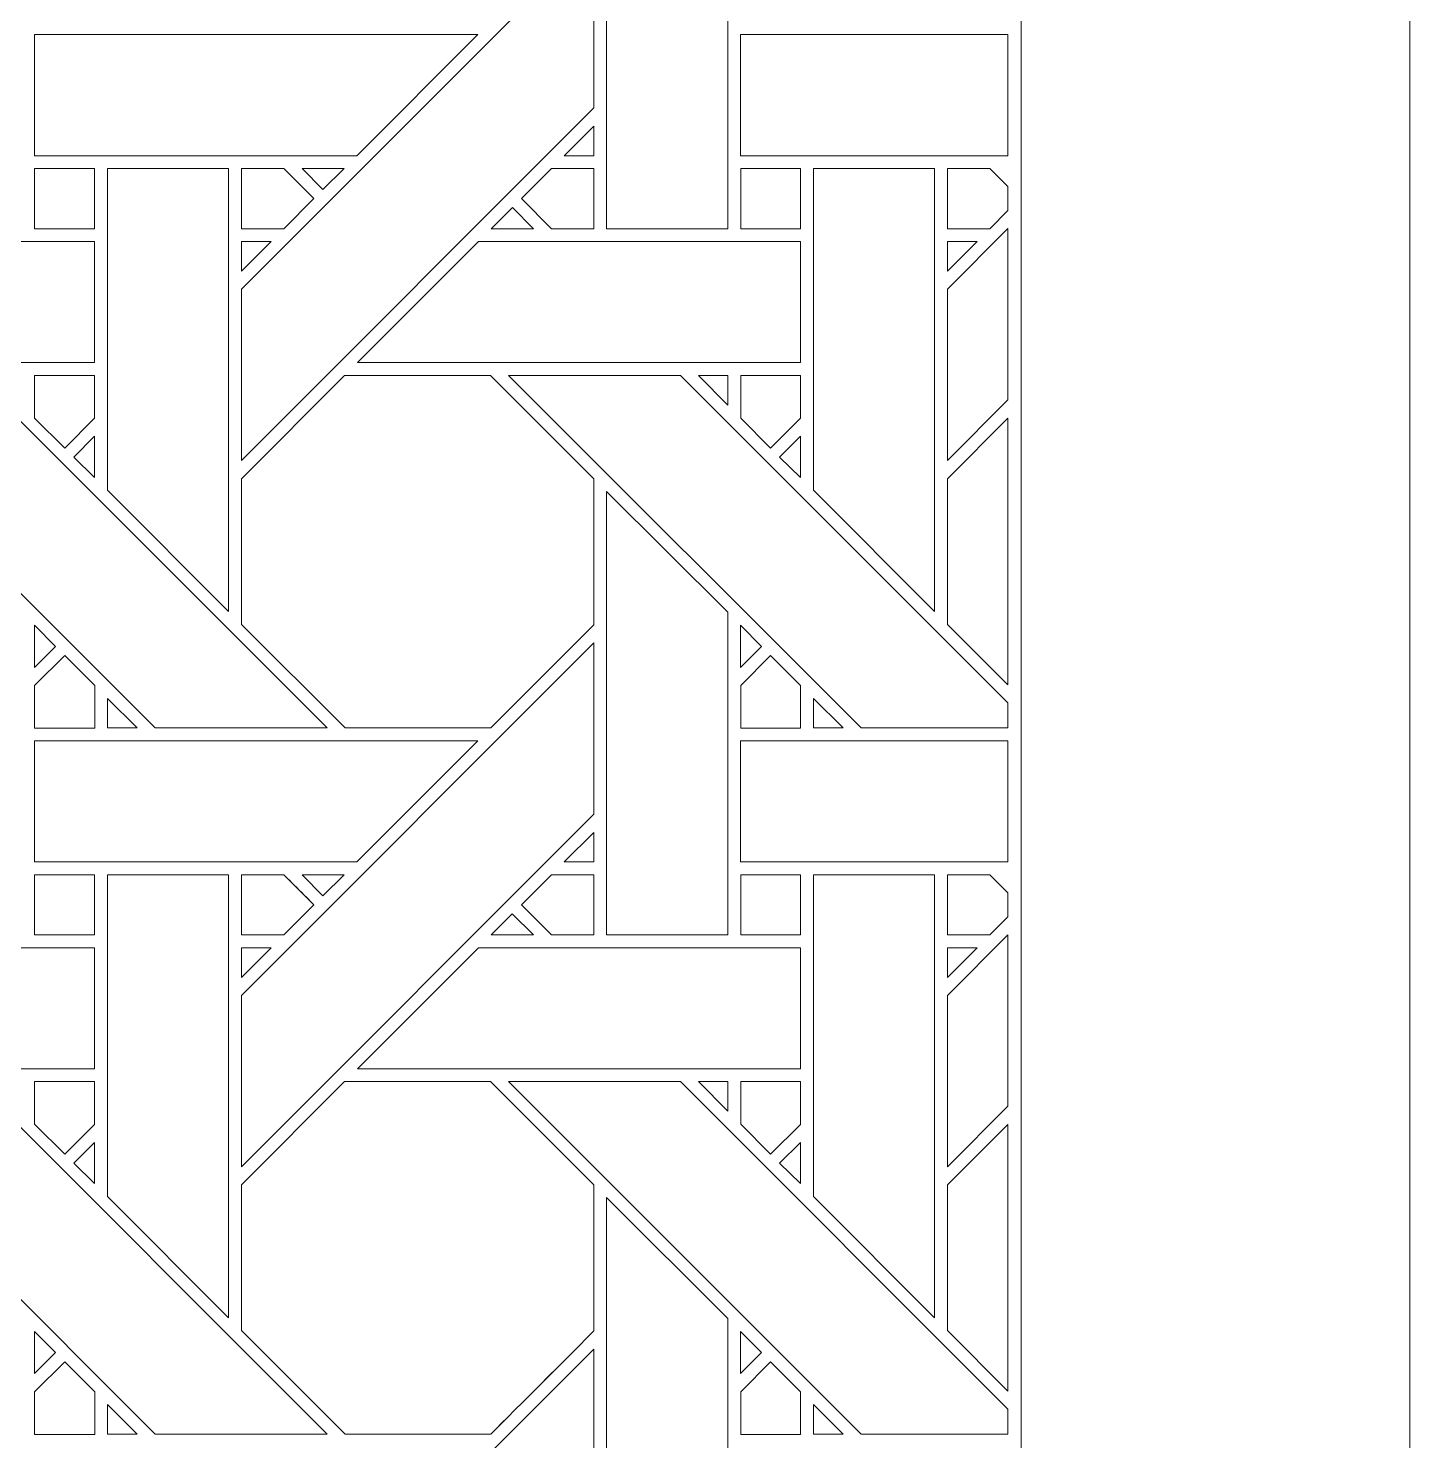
# Model space of a CAD drawing. Header units: inches. Extents: x 4.9 to 19.9, y 3.1 to 15.1.
# Drawn here: x 18.026 to 19.883, y 10.272 to 12.17 of the extents above; entities that cross this region are included whole.
import ezdxf

# ---------------------------------------------------------------- set-up
doc = ezdxf.new("R2010")
doc.units = ezdxf.units.IN
doc.header["$MEASUREMENT"] = 0
doc.layers.add('Design', color=7, linetype='Continuous', lineweight=0)

msp = doc.modelspace()

# ---------------------------------------------------------------- linework, layer by layer
at = {"layer": 'Design'}
for points, knots in [([(4.8829, 15.0948), (4.8829, 15.0948), (4.8829, 3.0948), (4.8829, 3.0948), (4.8829, 3.0948), (19.8829, 3.0948), (19.8829, 3.0948), (19.8829, 3.0948), (19.8829, 15.0948), (19.8829, 15.0948), (19.8829, 15.0948), (4.8829, 15.0948), (4.8829, 15.0948)], [0, 0, 0, 0, 1, 1, 1, 2, 2, 2, 3, 3, 3, 4, 4, 4, 4]), ([(5.4052, 14.5679), (5.4052, 14.5679), (5.4052, 3.6216), (5.4052, 3.6216), (5.4052, 3.6216), (19.3605, 3.6216), (19.3605, 3.6216), (19.3605, 3.6216), (19.3605, 14.5679), (19.3605, 14.5679), (19.3605, 14.5679), (5.4052, 14.5679), (5.4052, 14.5679)], [0, 0, 0, 0, 1, 1, 1, 2, 2, 2, 3, 3, 3, 4, 4, 4, 4]), ([(18.8036, 11.9006), (18.8036, 11.9006), (18.8036, 12.4964), (18.8036, 12.4964), (18.8036, 12.4964), (18.9663, 12.3343), (18.9663, 12.3343), (18.9663, 12.3343), (18.9663, 11.9006), (18.9663, 11.9006), (18.9663, 11.9006), (18.8036, 11.9006), (18.8036, 11.9006)], [0, 0, 0, 0, 1, 1, 1, 2, 2, 2, 3, 3, 3, 4, 4, 4, 4]), ([(18.7864, 12.0628), (18.7864, 12.0628), (18.3128, 11.5892), (18.3128, 11.5892), (18.3128, 11.5892), (18.3128, 11.8193), (18.3128, 11.8193), (18.3128, 11.8193), (18.7864, 12.2929), (18.7864, 12.2929), (18.7864, 12.2929), (18.7864, 12.0628), (18.7864, 12.0628)], [0, 0, 0, 0, 1, 1, 1, 2, 2, 2, 3, 3, 3, 4, 4, 4, 4]), ([(18.4679, 11.9986), (18.4679, 11.9986), (18.0349, 11.9986), (18.0349, 11.9986), (18.0349, 11.9986), (18.0349, 12.1613), (18.0349, 12.1613), (18.0349, 12.1613), (18.6306, 12.1613), (18.6306, 12.1613), (18.6306, 12.1613), (18.4679, 11.9986), (18.4679, 11.9986)], [0, 0, 0, 0, 1, 1, 1, 2, 2, 2, 3, 3, 3, 4, 4, 4, 4]), ([(18.9836, 11.9986), (18.9836, 11.9986), (18.9836, 12.1613), (18.9836, 12.1613), (18.9836, 12.1613), (19.3429, 12.1613), (19.3429, 12.1613), (19.3429, 12.1613), (19.3429, 11.9986), (19.3429, 11.9986), (19.3429, 11.9986), (18.9836, 11.9986), (18.9836, 11.9986)], [0, 0, 0, 0, 1, 1, 1, 2, 2, 2, 3, 3, 3, 4, 4, 4, 4]), ([(18.7864, 12.0384), (18.7864, 12.0384), (18.7864, 11.9987), (18.7864, 11.9987), (18.7864, 11.9987), (18.7467, 11.9987), (18.7467, 11.9987), (18.7467, 11.9987), (18.7864, 12.0384), (18.7864, 12.0384)], [0, 0, 0, 0, 1, 1, 1, 2, 2, 2, 3, 3, 3, 3]), ([(18.1152, 11.9006), (18.1152, 11.9006), (18.0349, 11.9006), (18.0349, 11.9006), (18.0349, 11.9006), (18.0349, 11.9814), (18.0349, 11.9814), (18.0349, 11.9814), (18.1152, 11.9814), (18.1152, 11.9814), (18.1152, 11.9814), (18.1152, 11.9006), (18.1152, 11.9006)], [0, 0, 0, 0, 1, 1, 1, 2, 2, 2, 3, 3, 3, 4, 4, 4, 4]), ([(18.0349, 11.9006), (18.0349, 11.9006), (18.0349, 11.9814), (18.0349, 11.9814), (18.0349, 11.9814), (18.1152, 11.9814), (18.1152, 11.9814), (18.1152, 11.9814), (18.1152, 11.9006), (18.1152, 11.9006), (18.1152, 11.9006), (18.0349, 11.9006), (18.0349, 11.9006)], [0, 0, 0, 0, 1, 1, 1, 2, 2, 2, 3, 3, 3, 4, 4, 4, 4]), ([(18.1327, 11.5492), (18.1327, 11.5492), (18.1327, 11.9814), (18.1327, 11.9814), (18.1327, 11.9814), (18.2956, 11.9814), (18.2956, 11.9814), (18.2956, 11.9814), (18.2956, 11.3863), (18.2956, 11.3863), (18.2956, 11.3863), (18.1327, 11.5492), (18.1327, 11.5492)], [0, 0, 0, 0, 1, 1, 1, 2, 2, 2, 3, 3, 3, 4, 4, 4, 4]), ([(18.3699, 11.9814), (18.375, 11.9763), (18.4058, 11.9455), (18.4102, 11.9411), (18.4102, 11.9411), (18.3698, 11.9006), (18.3698, 11.9006), (18.3698, 11.9006), (18.3128, 11.9006), (18.3128, 11.9006), (18.3128, 11.9006), (18.3128, 11.9814), (18.3128, 11.9814), (18.3128, 11.9814), (18.3699, 11.9814), (18.3699, 11.9814)], [0, 0, 0, 0, 1, 1, 1, 2, 2, 2, 3, 3, 3, 4, 4, 4, 5, 5, 5, 5]), ([(18.4102, 11.9411), (18.4102, 11.9411), (18.3698, 11.9006), (18.3698, 11.9006), (18.3698, 11.9006), (18.3128, 11.9006), (18.3128, 11.9006), (18.3128, 11.9006), (18.3128, 11.9814), (18.3128, 11.9814), (18.3128, 11.9814), (18.3699, 11.9814), (18.3699, 11.9814), (18.3752, 11.9761), (18.406, 11.9452), (18.4102, 11.9411)], [0, 0, 0, 0, 1, 1, 1, 2, 2, 2, 3, 3, 3, 4, 4, 4, 5, 5, 5, 5]), ([(18.3942, 11.9814), (18.3942, 11.9814), (18.4507, 11.9814), (18.4507, 11.9814), (18.4507, 11.9814), (18.4224, 11.9532), (18.4224, 11.9532), (18.4224, 11.9532), (18.3942, 11.9814), (18.3942, 11.9814)], [0, 0, 0, 0, 1, 1, 1, 2, 2, 2, 3, 3, 3, 3]), ([(18.7865, 11.9814), (18.7865, 11.9814), (18.7865, 11.9006), (18.7865, 11.9006), (18.7865, 11.9006), (18.7294, 11.9006), (18.7294, 11.9006), (18.7294, 11.9006), (18.689, 11.941), (18.689, 11.941), (18.689, 11.941), (18.7294, 11.9814), (18.7294, 11.9814), (18.7294, 11.9814), (18.7865, 11.9814), (18.7865, 11.9814)], [0, 0, 0, 0, 1, 1, 1, 2, 2, 2, 3, 3, 3, 4, 4, 4, 5, 5, 5, 5]), ([(18.7865, 11.9006), (18.7865, 11.9006), (18.7294, 11.9006), (18.7294, 11.9006), (18.7294, 11.9006), (18.689, 11.941), (18.689, 11.941), (18.689, 11.941), (18.7294, 11.9814), (18.7294, 11.9814), (18.7294, 11.9814), (18.7865, 11.9814), (18.7865, 11.9814), (18.7865, 11.9814), (18.7865, 11.9006), (18.7865, 11.9006)], [0, 0, 0, 0, 1, 1, 1, 2, 2, 2, 3, 3, 3, 4, 4, 4, 5, 5, 5, 5]), ([(19.0639, 11.9006), (19.0639, 11.9006), (18.9837, 11.9006), (18.9837, 11.9006), (18.9837, 11.9006), (18.9837, 11.9814), (18.9837, 11.9814), (18.9837, 11.9814), (19.0639, 11.9814), (19.0639, 11.9814), (19.0639, 11.9814), (19.0639, 11.9006), (19.0639, 11.9006)], [0, 0, 0, 0, 1, 1, 1, 2, 2, 2, 3, 3, 3, 4, 4, 4, 4]), ([(18.9837, 11.9006), (18.9837, 11.9006), (18.9837, 11.9814), (18.9837, 11.9814), (18.9837, 11.9814), (19.0639, 11.9814), (19.0639, 11.9814), (19.0639, 11.9814), (19.0639, 11.9006), (19.0639, 11.9006), (19.0639, 11.9006), (18.9837, 11.9006), (18.9837, 11.9006)], [0, 0, 0, 0, 1, 1, 1, 2, 2, 2, 3, 3, 3, 4, 4, 4, 4]), ([(19.2443, 11.3863), (19.2443, 11.3863), (19.0814, 11.5492), (19.0814, 11.5492), (19.0814, 11.5492), (19.0814, 11.9814), (19.0814, 11.9814), (19.0814, 11.9814), (19.2443, 11.9814), (19.2443, 11.9814), (19.2443, 11.9814), (19.2443, 11.3863), (19.2443, 11.3863)], [0, 0, 0, 0, 1, 1, 1, 2, 2, 2, 3, 3, 3, 4, 4, 4, 4]), ([(19.3186, 11.9814), (19.3216, 11.9785), (19.3329, 11.9671), (19.3429, 11.9571), (19.3429, 11.9571), (19.3429, 11.925), (19.3429, 11.925), (19.3429, 11.925), (19.3185, 11.9006), (19.3185, 11.9006), (19.3185, 11.9006), (19.2615, 11.9006), (19.2615, 11.9006), (19.2615, 11.9006), (19.2615, 11.9814), (19.2615, 11.9814), (19.2615, 11.9814), (19.3186, 11.9814), (19.3186, 11.9814)], [0, 0, 0, 0, 1, 1, 1, 2, 2, 2, 3, 3, 3, 4, 4, 4, 5, 5, 5, 6, 6, 6, 6]), ([(19.2615, 11.9006), (19.2615, 11.9006), (19.2615, 11.9814), (19.2615, 11.9814), (19.2615, 11.9814), (19.3186, 11.9814), (19.3186, 11.9814), (19.3216, 11.9784), (19.3329, 11.9671), (19.3429, 11.9571), (19.3429, 11.9571), (19.3429, 11.925), (19.3429, 11.925), (19.3429, 11.925), (19.3185, 11.9006), (19.3185, 11.9006), (19.3185, 11.9006), (19.2615, 11.9006), (19.2615, 11.9006)], [0, 0, 0, 0, 1, 1, 1, 2, 2, 2, 3, 3, 3, 4, 4, 4, 5, 5, 5, 6, 6, 6, 6]), ([(18.6769, 11.9289), (18.6769, 11.9289), (18.7051, 11.9006), (18.7051, 11.9006), (18.7051, 11.9006), (18.6486, 11.9006), (18.6486, 11.9006), (18.6486, 11.9006), (18.6769, 11.9289), (18.6769, 11.9289)], [0, 0, 0, 0, 1, 1, 1, 2, 2, 2, 3, 3, 3, 3]), ([(19.2615, 11.5892), (19.2615, 11.5892), (19.2615, 11.8193), (19.2615, 11.8193), (19.2615, 11.8193), (19.3429, 11.9007), (19.3429, 11.9007), (19.3429, 11.9007), (19.3429, 11.6706), (19.3429, 11.6706), (19.3429, 11.6706), (19.2615, 11.5892), (19.2615, 11.5892)], [0, 0, 0, 0, 1, 1, 1, 2, 2, 2, 3, 3, 3, 4, 4, 4, 4]), ([(18.1152, 11.8835), (18.1152, 11.8835), (18.1152, 11.7207), (18.1152, 11.7207), (18.1152, 11.7207), (17.5199, 11.7207), (17.5199, 11.7207), (17.5199, 11.7207), (17.6827, 11.8835), (17.6827, 11.8835), (17.6827, 11.8835), (18.1152, 11.8835), (18.1152, 11.8835)], [0, 0, 0, 0, 1, 1, 1, 2, 2, 2, 3, 3, 3, 4, 4, 4, 4]), ([(18.3526, 11.8835), (18.3526, 11.8835), (18.3128, 11.8436), (18.3128, 11.8436), (18.3128, 11.8436), (18.3128, 11.8835), (18.3128, 11.8835), (18.3128, 11.8835), (18.3526, 11.8835), (18.3526, 11.8835)], [0, 0, 0, 0, 1, 1, 1, 2, 2, 2, 3, 3, 3, 3]), ([(19.0639, 11.8835), (19.0639, 11.8835), (19.0639, 11.7207), (19.0639, 11.7207), (19.0639, 11.7207), (18.4686, 11.7207), (18.4686, 11.7207), (18.4686, 11.7207), (18.6314, 11.8835), (18.6314, 11.8835), (18.6314, 11.8835), (19.0639, 11.8835), (19.0639, 11.8835)], [0, 0, 0, 0, 1, 1, 1, 2, 2, 2, 3, 3, 3, 4, 4, 4, 4]), ([(19.3013, 11.8835), (19.3013, 11.8835), (19.2615, 11.8436), (19.2615, 11.8436), (19.2615, 11.8436), (19.2615, 11.8835), (19.2615, 11.8835), (19.2615, 11.8835), (19.3013, 11.8835), (19.3013, 11.8835)], [0, 0, 0, 0, 1, 1, 1, 2, 2, 2, 3, 3, 3, 3]), ([(18.1967, 11.2299), (18.1967, 11.2299), (17.7232, 11.7035), (17.7232, 11.7035), (17.7232, 11.7035), (17.9541, 11.7035), (17.9541, 11.7035), (17.9541, 11.7035), (18.4278, 11.2299), (18.4278, 11.2299), (18.4278, 11.2299), (18.1967, 11.2299), (18.1967, 11.2299)], [0, 0, 0, 0, 1, 1, 1, 2, 2, 2, 3, 3, 3, 4, 4, 4, 4]), ([(18.1152, 11.7035), (18.1152, 11.7035), (18.1152, 11.6459), (18.1152, 11.6459), (18.1152, 11.6459), (18.0753, 11.606), (18.0753, 11.606), (18.0753, 11.606), (18.0349, 11.6463), (18.0349, 11.6463), (18.0349, 11.6463), (18.0349, 11.7035), (18.0349, 11.7035), (18.0349, 11.7035), (18.1152, 11.7035), (18.1152, 11.7035)], [0, 0, 0, 0, 1, 1, 1, 2, 2, 2, 3, 3, 3, 4, 4, 4, 5, 5, 5, 5]), ([(18.0753, 11.606), (18.0753, 11.606), (18.0349, 11.6463), (18.0349, 11.6463), (18.0349, 11.6463), (18.0349, 11.7035), (18.0349, 11.7035), (18.0349, 11.7035), (18.1152, 11.7035), (18.1152, 11.7035), (18.1152, 11.7035), (18.1152, 11.6459), (18.1152, 11.6459), (18.1152, 11.6459), (18.0753, 11.606), (18.0753, 11.606)], [0, 0, 0, 0, 1, 1, 1, 2, 2, 2, 3, 3, 3, 4, 4, 4, 5, 5, 5, 5]), ([(18.4515, 11.7035), (18.4515, 11.7035), (18.6477, 11.7035), (18.6477, 11.7035), (18.6477, 11.7035), (18.7865, 11.5648), (18.7865, 11.5648), (18.7865, 11.5648), (18.7865, 11.3686), (18.7865, 11.3686), (18.7687, 11.3507), (18.6567, 11.2389), (18.6478, 11.2299), (18.6478, 11.2299), (18.452, 11.2299), (18.452, 11.2299), (18.452, 11.2299), (18.3128, 11.3691), (18.3128, 11.3691), (18.3128, 11.3691), (18.3128, 11.5648), (18.3128, 11.5648), (18.3128, 11.5648), (18.4515, 11.7035), (18.4515, 11.7035)], [0, 0, 0, 0, 1, 1, 1, 2, 2, 2, 3, 3, 3, 4, 4, 4, 5, 5, 5, 6, 6, 6, 7, 7, 7, 8, 8, 8, 8]), ([(18.7865, 11.3686), (18.7685, 11.3505), (18.6566, 11.2388), (18.6478, 11.2299), (18.6478, 11.2299), (18.452, 11.2299), (18.452, 11.2299), (18.452, 11.2299), (18.3128, 11.3691), (18.3128, 11.3691), (18.3128, 11.3691), (18.3128, 11.5648), (18.3128, 11.5648), (18.3128, 11.5648), (18.4515, 11.7035), (18.4515, 11.7035), (18.4515, 11.7035), (18.6477, 11.7035), (18.6477, 11.7035), (18.6477, 11.7035), (18.7865, 11.5648), (18.7865, 11.5648), (18.7865, 11.5648), (18.7865, 11.3686), (18.7865, 11.3686)], [0, 0, 0, 0, 1, 1, 1, 2, 2, 2, 3, 3, 3, 4, 4, 4, 5, 5, 5, 6, 6, 6, 7, 7, 7, 8, 8, 8, 8]), ([(19.3429, 11.2635), (19.3429, 11.2635), (19.3429, 11.2299), (19.3429, 11.2299), (19.3429, 11.2299), (19.1455, 11.2299), (19.1455, 11.2299), (19.1455, 11.2299), (18.6719, 11.7035), (18.6719, 11.7035), (18.6719, 11.7035), (18.9029, 11.7035), (18.9029, 11.7035), (18.9029, 11.7035), (19.3429, 11.2635), (19.3429, 11.2635)], [0, 0, 0, 0, 1, 1, 1, 2, 2, 2, 3, 3, 3, 4, 4, 4, 5, 5, 5, 5]), ([(18.9664, 11.7035), (18.9664, 11.7035), (18.9664, 11.6637), (18.9664, 11.6637), (18.9664, 11.6637), (18.927, 11.7035), (18.927, 11.7035), (18.927, 11.7035), (18.9664, 11.7035), (18.9664, 11.7035)], [0, 0, 0, 0, 1, 1, 1, 2, 2, 2, 3, 3, 3, 3]), ([(19.0639, 11.7035), (19.0639, 11.7035), (19.0639, 11.6459), (19.0639, 11.6459), (19.0639, 11.6459), (19.024, 11.606), (19.024, 11.606), (19.024, 11.606), (18.9837, 11.6463), (18.9837, 11.6463), (18.9837, 11.6463), (18.9837, 11.7035), (18.9837, 11.7035), (18.9837, 11.7035), (19.0639, 11.7035), (19.0639, 11.7035)], [0, 0, 0, 0, 1, 1, 1, 2, 2, 2, 3, 3, 3, 4, 4, 4, 5, 5, 5, 5]), ([(19.024, 11.606), (19.024, 11.606), (18.9837, 11.6463), (18.9837, 11.6463), (18.9837, 11.6463), (18.9837, 11.7035), (18.9837, 11.7035), (18.9837, 11.7035), (19.0639, 11.7035), (19.0639, 11.7035), (19.0639, 11.7035), (19.0639, 11.6459), (19.0639, 11.6459), (19.0639, 11.6459), (19.024, 11.606), (19.024, 11.606)], [0, 0, 0, 0, 1, 1, 1, 2, 2, 2, 3, 3, 3, 4, 4, 4, 5, 5, 5, 5]), ([(19.3429, 11.6462), (19.3429, 11.6462), (19.3429, 11.2878), (19.3429, 11.2878), (19.3429, 11.2878), (19.2615, 11.3691), (19.2615, 11.3691), (19.2615, 11.3691), (19.2615, 11.5648), (19.2615, 11.5648), (19.2615, 11.5648), (19.3429, 11.6462), (19.3429, 11.6462)], [0, 0, 0, 0, 1, 1, 1, 2, 2, 2, 3, 3, 3, 4, 4, 4, 4]), ([(19.3429, 11.2878), (19.3429, 11.2878), (19.2615, 11.3691), (19.2615, 11.3691), (19.2615, 11.3691), (19.2615, 11.5648), (19.2615, 11.5648), (19.2615, 11.5648), (19.3429, 11.6462), (19.3429, 11.6462), (19.3429, 11.6462), (19.3429, 11.2878), (19.3429, 11.2878)], [0, 0, 0, 0, 1, 1, 1, 2, 2, 2, 3, 3, 3, 4, 4, 4, 4]), ([(18.1152, 11.6217), (18.1152, 11.6217), (18.1152, 11.5665), (18.1152, 11.5665), (18.1152, 11.5665), (18.0874, 11.5939), (18.0874, 11.5939), (18.0874, 11.5939), (18.1152, 11.6217), (18.1152, 11.6217)], [0, 0, 0, 0, 1, 1, 1, 2, 2, 2, 3, 3, 3, 3]), ([(19.0639, 11.6217), (19.0639, 11.6217), (19.0639, 11.5665), (19.0639, 11.5665), (19.0639, 11.5665), (19.0361, 11.5939), (19.0361, 11.5939), (19.0361, 11.5939), (19.0639, 11.6217), (19.0639, 11.6217)], [0, 0, 0, 0, 1, 1, 1, 2, 2, 2, 3, 3, 3, 3]), ([(18.8036, 10.9519), (18.8036, 10.9519), (18.8036, 11.5477), (18.8036, 11.5477), (18.8036, 11.5477), (18.9663, 11.3856), (18.9663, 11.3856), (18.9663, 11.3856), (18.9663, 10.9519), (18.9663, 10.9519), (18.9663, 10.9519), (18.8036, 10.9519), (18.8036, 10.9519)], [0, 0, 0, 0, 1, 1, 1, 2, 2, 2, 3, 3, 3, 4, 4, 4, 4]), ([(18.0349, 11.3113), (18.0349, 11.3113), (18.0349, 11.3681), (18.0349, 11.3681), (18.0349, 11.3681), (18.0631, 11.3395), (18.0631, 11.3395), (18.0631, 11.3395), (18.0349, 11.3113), (18.0349, 11.3113)], [0, 0, 0, 0, 1, 1, 1, 2, 2, 2, 3, 3, 3, 3]), ([(18.9836, 11.3113), (18.9836, 11.3113), (18.9836, 11.3681), (18.9836, 11.3681), (18.9836, 11.3681), (19.0118, 11.3395), (19.0118, 11.3395), (19.0118, 11.3395), (18.9836, 11.3113), (18.9836, 11.3113)], [0, 0, 0, 0, 1, 1, 1, 2, 2, 2, 3, 3, 3, 3]), ([(18.7864, 11.1141), (18.7864, 11.1141), (18.3128, 10.6404), (18.3128, 10.6404), (18.3128, 10.6404), (18.3128, 10.8705), (18.3128, 10.8705), (18.3128, 10.8705), (18.7864, 11.3441), (18.7864, 11.3441), (18.7864, 11.3441), (18.7864, 11.1141), (18.7864, 11.1141)], [0, 0, 0, 0, 1, 1, 1, 2, 2, 2, 3, 3, 3, 4, 4, 4, 4]), ([(18.0349, 11.2297), (18.0349, 11.2297), (18.0349, 11.2869), (18.0349, 11.2869), (18.0349, 11.2869), (18.0753, 11.3273), (18.0753, 11.3273), (18.0753, 11.3273), (18.1156, 11.287), (18.1156, 11.287), (18.1156, 11.287), (18.1156, 11.2297), (18.1156, 11.2297), (18.1156, 11.2297), (18.0349, 11.2297), (18.0349, 11.2297)], [0, 0, 0, 0, 1, 1, 1, 2, 2, 2, 3, 3, 3, 4, 4, 4, 5, 5, 5, 5]), ([(18.0753, 11.3273), (18.0753, 11.3273), (18.1156, 11.287), (18.1156, 11.287), (18.1156, 11.287), (18.1156, 11.2297), (18.1156, 11.2297), (18.1156, 11.2297), (18.0349, 11.2297), (18.0349, 11.2297), (18.0349, 11.2297), (18.0349, 11.2869), (18.0349, 11.2869), (18.0349, 11.2869), (18.0753, 11.3273), (18.0753, 11.3273)], [0, 0, 0, 0, 1, 1, 1, 2, 2, 2, 3, 3, 3, 4, 4, 4, 5, 5, 5, 5]), ([(18.9837, 11.2297), (18.9837, 11.2297), (18.9837, 11.2869), (18.9837, 11.2869), (18.9837, 11.2869), (19.024, 11.3273), (19.024, 11.3273), (19.024, 11.3273), (19.0643, 11.287), (19.0643, 11.287), (19.0643, 11.287), (19.0643, 11.2297), (19.0643, 11.2297), (19.0643, 11.2297), (18.9837, 11.2297), (18.9837, 11.2297)], [0, 0, 0, 0, 1, 1, 1, 2, 2, 2, 3, 3, 3, 4, 4, 4, 5, 5, 5, 5]), ([(19.024, 11.3273), (19.024, 11.3273), (19.0643, 11.287), (19.0643, 11.287), (19.0643, 11.287), (19.0643, 11.2297), (19.0643, 11.2297), (19.0643, 11.2297), (18.9837, 11.2297), (18.9837, 11.2297), (18.9837, 11.2297), (18.9837, 11.2869), (18.9837, 11.2869), (18.9837, 11.2869), (19.024, 11.3273), (19.024, 11.3273)], [0, 0, 0, 0, 1, 1, 1, 2, 2, 2, 3, 3, 3, 4, 4, 4, 5, 5, 5, 5]), ([(18.1328, 11.2299), (18.1328, 11.2299), (18.1328, 11.2697), (18.1328, 11.2697), (18.1328, 11.2697), (18.1725, 11.2299), (18.1725, 11.2299), (18.1725, 11.2299), (18.1328, 11.2299), (18.1328, 11.2299)], [0, 0, 0, 0, 1, 1, 1, 2, 2, 2, 3, 3, 3, 3]), ([(19.0815, 11.2299), (19.0815, 11.2299), (19.0815, 11.2697), (19.0815, 11.2697), (19.0815, 11.2697), (19.1213, 11.2299), (19.1213, 11.2299), (19.1213, 11.2299), (19.0815, 11.2299), (19.0815, 11.2299)], [0, 0, 0, 0, 1, 1, 1, 2, 2, 2, 3, 3, 3, 3]), ([(18.4679, 11.0499), (18.4679, 11.0499), (18.0349, 11.0499), (18.0349, 11.0499), (18.0349, 11.0499), (18.0349, 11.2126), (18.0349, 11.2126), (18.0349, 11.2126), (18.6306, 11.2126), (18.6306, 11.2126), (18.6306, 11.2126), (18.4679, 11.0499), (18.4679, 11.0499)], [0, 0, 0, 0, 1, 1, 1, 2, 2, 2, 3, 3, 3, 4, 4, 4, 4]), ([(18.9836, 11.0499), (18.9836, 11.0499), (18.9836, 11.2126), (18.9836, 11.2126), (18.9836, 11.2126), (19.3429, 11.2126), (19.3429, 11.2126), (19.3429, 11.2126), (19.3429, 11.0499), (19.3429, 11.0499), (19.3429, 11.0499), (18.9836, 11.0499), (18.9836, 11.0499)], [0, 0, 0, 0, 1, 1, 1, 2, 2, 2, 3, 3, 3, 4, 4, 4, 4]), ([(18.7864, 11.0897), (18.7864, 11.0897), (18.7864, 11.0499), (18.7864, 11.0499), (18.7864, 11.0499), (18.7467, 11.0499), (18.7467, 11.0499), (18.7467, 11.0499), (18.7864, 11.0897), (18.7864, 11.0897)], [0, 0, 0, 0, 1, 1, 1, 2, 2, 2, 3, 3, 3, 3]), ([(18.1152, 10.9519), (18.1152, 10.9519), (18.0349, 10.9519), (18.0349, 10.9519), (18.0349, 10.9519), (18.0349, 11.0327), (18.0349, 11.0327), (18.0349, 11.0327), (18.1152, 11.0327), (18.1152, 11.0327), (18.1152, 11.0327), (18.1152, 10.9519), (18.1152, 10.9519)], [0, 0, 0, 0, 1, 1, 1, 2, 2, 2, 3, 3, 3, 4, 4, 4, 4]), ([(18.0349, 10.9519), (18.0349, 10.9519), (18.0349, 11.0327), (18.0349, 11.0327), (18.0349, 11.0327), (18.1152, 11.0327), (18.1152, 11.0327), (18.1152, 11.0327), (18.1152, 10.9519), (18.1152, 10.9519), (18.1152, 10.9519), (18.0349, 10.9519), (18.0349, 10.9519)], [0, 0, 0, 0, 1, 1, 1, 2, 2, 2, 3, 3, 3, 4, 4, 4, 4]), ([(18.1327, 10.6004), (18.1327, 10.6004), (18.1327, 11.0326), (18.1327, 11.0326), (18.1327, 11.0326), (18.2956, 11.0326), (18.2956, 11.0326), (18.2956, 11.0326), (18.2956, 10.4375), (18.2956, 10.4375), (18.2956, 10.4375), (18.1327, 10.6004), (18.1327, 10.6004)], [0, 0, 0, 0, 1, 1, 1, 2, 2, 2, 3, 3, 3, 4, 4, 4, 4]), ([(18.3699, 11.0327), (18.375, 11.0276), (18.4058, 10.9967), (18.4102, 10.9923), (18.4102, 10.9923), (18.3698, 10.9519), (18.3698, 10.9519), (18.3698, 10.9519), (18.3128, 10.9519), (18.3128, 10.9519), (18.3128, 10.9519), (18.3128, 11.0327), (18.3128, 11.0327), (18.3128, 11.0327), (18.3699, 11.0327), (18.3699, 11.0327)], [0, 0, 0, 0, 1, 1, 1, 2, 2, 2, 3, 3, 3, 4, 4, 4, 5, 5, 5, 5]), ([(18.4102, 10.9923), (18.4102, 10.9923), (18.3698, 10.9519), (18.3698, 10.9519), (18.3698, 10.9519), (18.3128, 10.9519), (18.3128, 10.9519), (18.3128, 10.9519), (18.3128, 11.0327), (18.3128, 11.0327), (18.3128, 11.0327), (18.3699, 11.0327), (18.3699, 11.0327), (18.3752, 11.0274), (18.406, 10.9965), (18.4102, 10.9923)], [0, 0, 0, 0, 1, 1, 1, 2, 2, 2, 3, 3, 3, 4, 4, 4, 5, 5, 5, 5]), ([(18.3942, 11.0326), (18.3942, 11.0326), (18.4507, 11.0326), (18.4507, 11.0326), (18.4507, 11.0326), (18.4224, 11.0045), (18.4224, 11.0045), (18.4224, 11.0045), (18.3942, 11.0326), (18.3942, 11.0326)], [0, 0, 0, 0, 1, 1, 1, 2, 2, 2, 3, 3, 3, 3]), ([(18.7865, 11.0327), (18.7865, 11.0327), (18.7865, 10.9519), (18.7865, 10.9519), (18.7865, 10.9519), (18.7294, 10.9519), (18.7294, 10.9519), (18.7294, 10.9519), (18.689, 10.9923), (18.689, 10.9923), (18.689, 10.9923), (18.7294, 11.0327), (18.7294, 11.0327), (18.7294, 11.0327), (18.7865, 11.0327), (18.7865, 11.0327)], [0, 0, 0, 0, 1, 1, 1, 2, 2, 2, 3, 3, 3, 4, 4, 4, 5, 5, 5, 5]), ([(18.7865, 10.9519), (18.7865, 10.9519), (18.7294, 10.9519), (18.7294, 10.9519), (18.7294, 10.9519), (18.689, 10.9923), (18.689, 10.9923), (18.689, 10.9923), (18.7294, 11.0327), (18.7294, 11.0327), (18.7294, 11.0327), (18.7865, 11.0327), (18.7865, 11.0327), (18.7865, 11.0327), (18.7865, 10.9519), (18.7865, 10.9519)], [0, 0, 0, 0, 1, 1, 1, 2, 2, 2, 3, 3, 3, 4, 4, 4, 5, 5, 5, 5]), ([(19.0639, 10.9519), (19.0639, 10.9519), (18.9837, 10.9519), (18.9837, 10.9519), (18.9837, 10.9519), (18.9837, 11.0327), (18.9837, 11.0327), (18.9837, 11.0327), (19.0639, 11.0327), (19.0639, 11.0327), (19.0639, 11.0327), (19.0639, 10.9519), (19.0639, 10.9519)], [0, 0, 0, 0, 1, 1, 1, 2, 2, 2, 3, 3, 3, 4, 4, 4, 4]), ([(18.9837, 10.9519), (18.9837, 10.9519), (18.9837, 11.0327), (18.9837, 11.0327), (18.9837, 11.0327), (19.0639, 11.0327), (19.0639, 11.0327), (19.0639, 11.0327), (19.0639, 10.9519), (19.0639, 10.9519), (19.0639, 10.9519), (18.9837, 10.9519), (18.9837, 10.9519)], [0, 0, 0, 0, 1, 1, 1, 2, 2, 2, 3, 3, 3, 4, 4, 4, 4]), ([(19.2443, 10.4375), (19.2443, 10.4375), (19.0814, 10.6004), (19.0814, 10.6004), (19.0814, 10.6004), (19.0814, 11.0326), (19.0814, 11.0326), (19.0814, 11.0326), (19.2443, 11.0326), (19.2443, 11.0326), (19.2443, 11.0326), (19.2443, 10.4375), (19.2443, 10.4375)], [0, 0, 0, 0, 1, 1, 1, 2, 2, 2, 3, 3, 3, 4, 4, 4, 4]), ([(19.3186, 11.0327), (19.3216, 11.0297), (19.3329, 11.0184), (19.3429, 11.0084), (19.3429, 11.0084), (19.3429, 10.9763), (19.3429, 10.9763), (19.3429, 10.9763), (19.3185, 10.9519), (19.3185, 10.9519), (19.3185, 10.9519), (19.2615, 10.9519), (19.2615, 10.9519), (19.2615, 10.9519), (19.2615, 11.0327), (19.2615, 11.0327), (19.2615, 11.0327), (19.3186, 11.0327), (19.3186, 11.0327)], [0, 0, 0, 0, 1, 1, 1, 2, 2, 2, 3, 3, 3, 4, 4, 4, 5, 5, 5, 6, 6, 6, 6]), ([(19.2615, 10.9519), (19.2615, 10.9519), (19.2615, 11.0327), (19.2615, 11.0327), (19.2615, 11.0327), (19.3186, 11.0327), (19.3186, 11.0327), (19.3216, 11.0297), (19.3329, 11.0184), (19.3429, 11.0084), (19.3429, 11.0084), (19.3429, 10.9763), (19.3429, 10.9763), (19.3429, 10.9763), (19.3185, 10.9519), (19.3185, 10.9519), (19.3185, 10.9519), (19.2615, 10.9519), (19.2615, 10.9519)], [0, 0, 0, 0, 1, 1, 1, 2, 2, 2, 3, 3, 3, 4, 4, 4, 5, 5, 5, 6, 6, 6, 6]), ([(18.6768, 10.9801), (18.6768, 10.9801), (18.7051, 10.9519), (18.7051, 10.9519), (18.7051, 10.9519), (18.6486, 10.9519), (18.6486, 10.9519), (18.6486, 10.9519), (18.6768, 10.9801), (18.6768, 10.9801)], [0, 0, 0, 0, 1, 1, 1, 2, 2, 2, 3, 3, 3, 3]), ([(19.2615, 10.6404), (19.2615, 10.6404), (19.2615, 10.8705), (19.2615, 10.8705), (19.2615, 10.8705), (19.3429, 10.9519), (19.3429, 10.9519), (19.3429, 10.9519), (19.3429, 10.7219), (19.3429, 10.7219), (19.3429, 10.7219), (19.2615, 10.6404), (19.2615, 10.6404)], [0, 0, 0, 0, 1, 1, 1, 2, 2, 2, 3, 3, 3, 4, 4, 4, 4]), ([(18.1152, 10.9347), (18.1152, 10.9347), (18.1152, 10.7719), (18.1152, 10.7719), (18.1152, 10.7719), (17.5199, 10.7719), (17.5199, 10.7719), (17.5199, 10.7719), (17.6827, 10.9347), (17.6827, 10.9347), (17.6827, 10.9347), (18.1152, 10.9347), (18.1152, 10.9347)], [0, 0, 0, 0, 1, 1, 1, 2, 2, 2, 3, 3, 3, 4, 4, 4, 4]), ([(18.3526, 10.9347), (18.3526, 10.9347), (18.3128, 10.8949), (18.3128, 10.8949), (18.3128, 10.8949), (18.3128, 10.9347), (18.3128, 10.9347), (18.3128, 10.9347), (18.3526, 10.9347), (18.3526, 10.9347)], [0, 0, 0, 0, 1, 1, 1, 2, 2, 2, 3, 3, 3, 3]), ([(19.0639, 10.9347), (19.0639, 10.9347), (19.0639, 10.7719), (19.0639, 10.7719), (19.0639, 10.7719), (18.4686, 10.7719), (18.4686, 10.7719), (18.4686, 10.7719), (18.6314, 10.9347), (18.6314, 10.9347), (18.6314, 10.9347), (19.0639, 10.9347), (19.0639, 10.9347)], [0, 0, 0, 0, 1, 1, 1, 2, 2, 2, 3, 3, 3, 4, 4, 4, 4]), ([(19.3013, 10.9347), (19.3013, 10.9347), (19.2615, 10.8949), (19.2615, 10.8949), (19.2615, 10.8949), (19.2615, 10.9347), (19.2615, 10.9347), (19.2615, 10.9347), (19.3013, 10.9347), (19.3013, 10.9347)], [0, 0, 0, 0, 1, 1, 1, 2, 2, 2, 3, 3, 3, 3]), ([(18.1968, 10.2811), (18.1968, 10.2811), (17.7232, 10.7548), (17.7232, 10.7548), (17.7232, 10.7548), (17.9541, 10.7548), (17.9541, 10.7548), (17.9541, 10.7548), (18.4278, 10.2811), (18.4278, 10.2811), (18.4278, 10.2811), (18.1968, 10.2811), (18.1968, 10.2811)], [0, 0, 0, 0, 1, 1, 1, 2, 2, 2, 3, 3, 3, 4, 4, 4, 4]), ([(18.1152, 10.7548), (18.1152, 10.7548), (18.1152, 10.6972), (18.1152, 10.6972), (18.1152, 10.6972), (18.0753, 10.6573), (18.0753, 10.6573), (18.0753, 10.6573), (18.0349, 10.6976), (18.0349, 10.6976), (18.0349, 10.6976), (18.0349, 10.7548), (18.0349, 10.7548), (18.0349, 10.7548), (18.1152, 10.7548), (18.1152, 10.7548)], [0, 0, 0, 0, 1, 1, 1, 2, 2, 2, 3, 3, 3, 4, 4, 4, 5, 5, 5, 5]), ([(18.0753, 10.6573), (18.0753, 10.6573), (18.0349, 10.6976), (18.0349, 10.6976), (18.0349, 10.6976), (18.0349, 10.7548), (18.0349, 10.7548), (18.0349, 10.7548), (18.1152, 10.7548), (18.1152, 10.7548), (18.1152, 10.7548), (18.1152, 10.6972), (18.1152, 10.6972), (18.1152, 10.6972), (18.0753, 10.6573), (18.0753, 10.6573)], [0, 0, 0, 0, 1, 1, 1, 2, 2, 2, 3, 3, 3, 4, 4, 4, 5, 5, 5, 5]), ([(18.4515, 10.7548), (18.4515, 10.7548), (18.6477, 10.7548), (18.6477, 10.7548), (18.6477, 10.7548), (18.7865, 10.6161), (18.7865, 10.6161), (18.7865, 10.6161), (18.7865, 10.4199), (18.7865, 10.4199), (18.7687, 10.4019), (18.6567, 10.2902), (18.6478, 10.2812), (18.6478, 10.2812), (18.452, 10.2812), (18.452, 10.2812), (18.452, 10.2812), (18.3128, 10.4204), (18.3128, 10.4204), (18.3128, 10.4204), (18.3128, 10.6161), (18.3128, 10.6161), (18.3128, 10.6161), (18.4515, 10.7548), (18.4515, 10.7548)], [0, 0, 0, 0, 1, 1, 1, 2, 2, 2, 3, 3, 3, 4, 4, 4, 5, 5, 5, 6, 6, 6, 7, 7, 7, 8, 8, 8, 8]), ([(18.7865, 10.4199), (18.7687, 10.402), (18.6568, 10.2902), (18.6478, 10.2812), (18.6478, 10.2812), (18.452, 10.2812), (18.452, 10.2812), (18.452, 10.2812), (18.3128, 10.4204), (18.3128, 10.4204), (18.3128, 10.4204), (18.3128, 10.6161), (18.3128, 10.6161), (18.3128, 10.6161), (18.4515, 10.7548), (18.4515, 10.7548), (18.4515, 10.7548), (18.6477, 10.7548), (18.6477, 10.7548), (18.6477, 10.7548), (18.7865, 10.6161), (18.7865, 10.6161), (18.7865, 10.6161), (18.7865, 10.4199), (18.7865, 10.4199)], [0, 0, 0, 0, 1, 1, 1, 2, 2, 2, 3, 3, 3, 4, 4, 4, 5, 5, 5, 6, 6, 6, 7, 7, 7, 8, 8, 8, 8]), ([(19.3429, 10.3147), (19.3429, 10.3147), (19.3429, 10.2811), (19.3429, 10.2811), (19.3429, 10.2811), (19.1455, 10.2811), (19.1455, 10.2811), (19.1455, 10.2811), (18.6719, 10.7548), (18.6719, 10.7548), (18.6719, 10.7548), (18.9029, 10.7548), (18.9029, 10.7548), (18.9029, 10.7548), (19.3429, 10.3147), (19.3429, 10.3147)], [0, 0, 0, 0, 1, 1, 1, 2, 2, 2, 3, 3, 3, 4, 4, 4, 5, 5, 5, 5]), ([(18.9664, 10.7548), (18.9664, 10.7548), (18.9664, 10.715), (18.9664, 10.715), (18.9664, 10.715), (18.927, 10.7548), (18.927, 10.7548), (18.927, 10.7548), (18.9664, 10.7548), (18.9664, 10.7548)], [0, 0, 0, 0, 1, 1, 1, 2, 2, 2, 3, 3, 3, 3]), ([(19.0639, 10.7548), (19.0639, 10.7548), (19.0639, 10.6972), (19.0639, 10.6972), (19.0639, 10.6972), (19.024, 10.6573), (19.024, 10.6573), (19.024, 10.6573), (18.9837, 10.6976), (18.9837, 10.6976), (18.9837, 10.6976), (18.9837, 10.7548), (18.9837, 10.7548), (18.9837, 10.7548), (19.0639, 10.7548), (19.0639, 10.7548)], [0, 0, 0, 0, 1, 1, 1, 2, 2, 2, 3, 3, 3, 4, 4, 4, 5, 5, 5, 5]), ([(19.024, 10.6573), (19.024, 10.6573), (18.9837, 10.6976), (18.9837, 10.6976), (18.9837, 10.6976), (18.9837, 10.7548), (18.9837, 10.7548), (18.9837, 10.7548), (19.0639, 10.7548), (19.0639, 10.7548), (19.0639, 10.7548), (19.0639, 10.6972), (19.0639, 10.6972), (19.0639, 10.6972), (19.024, 10.6573), (19.024, 10.6573)], [0, 0, 0, 0, 1, 1, 1, 2, 2, 2, 3, 3, 3, 4, 4, 4, 5, 5, 5, 5]), ([(19.3429, 10.6974), (19.3429, 10.6974), (19.3429, 10.339), (19.3429, 10.339), (19.3429, 10.339), (19.2615, 10.4204), (19.2615, 10.4204), (19.2615, 10.4204), (19.2615, 10.6161), (19.2615, 10.6161), (19.2615, 10.6161), (19.3429, 10.6974), (19.3429, 10.6974)], [0, 0, 0, 0, 1, 1, 1, 2, 2, 2, 3, 3, 3, 4, 4, 4, 4]), ([(19.3429, 10.339), (19.3429, 10.339), (19.2615, 10.4204), (19.2615, 10.4204), (19.2615, 10.4204), (19.2615, 10.6161), (19.2615, 10.6161), (19.2615, 10.6161), (19.3429, 10.6974), (19.3429, 10.6974), (19.3429, 10.6974), (19.3429, 10.339), (19.3429, 10.339)], [0, 0, 0, 0, 1, 1, 1, 2, 2, 2, 3, 3, 3, 4, 4, 4, 4]), ([(18.1152, 10.6729), (18.1152, 10.6729), (18.1152, 10.6178), (18.1152, 10.6178), (18.1152, 10.6178), (18.0874, 10.6452), (18.0874, 10.6452), (18.0874, 10.6452), (18.1152, 10.6729), (18.1152, 10.6729)], [0, 0, 0, 0, 1, 1, 1, 2, 2, 2, 3, 3, 3, 3]), ([(19.0639, 10.6729), (19.0639, 10.6729), (19.0639, 10.6178), (19.0639, 10.6178), (19.0639, 10.6178), (19.0361, 10.6452), (19.0361, 10.6452), (19.0361, 10.6452), (19.0639, 10.6729), (19.0639, 10.6729)], [0, 0, 0, 0, 1, 1, 1, 2, 2, 2, 3, 3, 3, 3]), ([(18.8036, 10.0031), (18.8036, 10.0031), (18.8036, 10.599), (18.8036, 10.599), (18.8036, 10.599), (18.9663, 10.4368), (18.9663, 10.4368), (18.9663, 10.4368), (18.9663, 10.0031), (18.9663, 10.0031), (18.9663, 10.0031), (18.8036, 10.0031), (18.8036, 10.0031)], [0, 0, 0, 0, 1, 1, 1, 2, 2, 2, 3, 3, 3, 4, 4, 4, 4]), ([(18.0349, 10.3626), (18.0349, 10.3626), (18.0349, 10.4193), (18.0349, 10.4193), (18.0349, 10.4193), (18.0631, 10.3908), (18.0631, 10.3908), (18.0631, 10.3908), (18.0349, 10.3626), (18.0349, 10.3626)], [0, 0, 0, 0, 1, 1, 1, 2, 2, 2, 3, 3, 3, 3]), ([(18.9836, 10.3626), (18.9836, 10.3626), (18.9836, 10.4193), (18.9836, 10.4193), (18.9836, 10.4193), (19.0118, 10.3908), (19.0118, 10.3908), (19.0118, 10.3908), (18.9836, 10.3626), (18.9836, 10.3626)], [0, 0, 0, 0, 1, 1, 1, 2, 2, 2, 3, 3, 3, 3]), ([(18.7864, 10.1654), (18.7864, 10.1654), (18.3128, 9.6917), (18.3128, 9.6917), (18.3128, 9.6917), (18.3128, 9.9218), (18.3128, 9.9218), (18.3128, 9.9218), (18.7864, 10.3954), (18.7864, 10.3954), (18.7864, 10.3954), (18.7864, 10.1654), (18.7864, 10.1654)], [0, 0, 0, 0, 1, 1, 1, 2, 2, 2, 3, 3, 3, 4, 4, 4, 4]), ([(18.0349, 10.2809), (18.0349, 10.2809), (18.0349, 10.3382), (18.0349, 10.3382), (18.0349, 10.3382), (18.0753, 10.3785), (18.0753, 10.3785), (18.0753, 10.3785), (18.1156, 10.3382), (18.1156, 10.3382), (18.1156, 10.3382), (18.1156, 10.2809), (18.1156, 10.2809), (18.1156, 10.2809), (18.0349, 10.2809), (18.0349, 10.2809)], [0, 0, 0, 0, 1, 1, 1, 2, 2, 2, 3, 3, 3, 4, 4, 4, 5, 5, 5, 5]), ([(18.0753, 10.3785), (18.0753, 10.3785), (18.1156, 10.3382), (18.1156, 10.3382), (18.1156, 10.3382), (18.1156, 10.2809), (18.1156, 10.2809), (18.1156, 10.2809), (18.0349, 10.2809), (18.0349, 10.2809), (18.0349, 10.2809), (18.0349, 10.3382), (18.0349, 10.3382), (18.0349, 10.3382), (18.0753, 10.3785), (18.0753, 10.3785)], [0, 0, 0, 0, 1, 1, 1, 2, 2, 2, 3, 3, 3, 4, 4, 4, 5, 5, 5, 5]), ([(18.9837, 10.2809), (18.9837, 10.2809), (18.9837, 10.3382), (18.9837, 10.3382), (18.9837, 10.3382), (19.024, 10.3785), (19.024, 10.3785), (19.024, 10.3785), (19.0643, 10.3382), (19.0643, 10.3382), (19.0643, 10.3382), (19.0643, 10.2809), (19.0643, 10.2809), (19.0643, 10.2809), (18.9837, 10.2809), (18.9837, 10.2809)], [0, 0, 0, 0, 1, 1, 1, 2, 2, 2, 3, 3, 3, 4, 4, 4, 5, 5, 5, 5]), ([(19.024, 10.3785), (19.024, 10.3785), (19.0643, 10.3382), (19.0643, 10.3382), (19.0643, 10.3382), (19.0643, 10.2809), (19.0643, 10.2809), (19.0643, 10.2809), (18.9837, 10.2809), (18.9837, 10.2809), (18.9837, 10.2809), (18.9837, 10.3382), (18.9837, 10.3382), (18.9837, 10.3382), (19.024, 10.3785), (19.024, 10.3785)], [0, 0, 0, 0, 1, 1, 1, 2, 2, 2, 3, 3, 3, 4, 4, 4, 5, 5, 5, 5]), ([(18.1328, 10.2811), (18.1328, 10.2811), (18.1328, 10.3209), (18.1328, 10.3209), (18.1328, 10.3209), (18.1725, 10.2811), (18.1725, 10.2811), (18.1725, 10.2811), (18.1328, 10.2811), (18.1328, 10.2811)], [0, 0, 0, 0, 1, 1, 1, 2, 2, 2, 3, 3, 3, 3]), ([(19.0815, 10.2811), (19.0815, 10.2811), (19.0815, 10.3209), (19.0815, 10.3209), (19.0815, 10.3209), (19.1213, 10.2811), (19.1213, 10.2811), (19.1213, 10.2811), (19.0815, 10.2811), (19.0815, 10.2811)], [0, 0, 0, 0, 1, 1, 1, 2, 2, 2, 3, 3, 3, 3])]:
    msp.add_open_spline(points, degree=3, knots=knots, dxfattribs=at)

doc.saveas('drawing.dxf')
